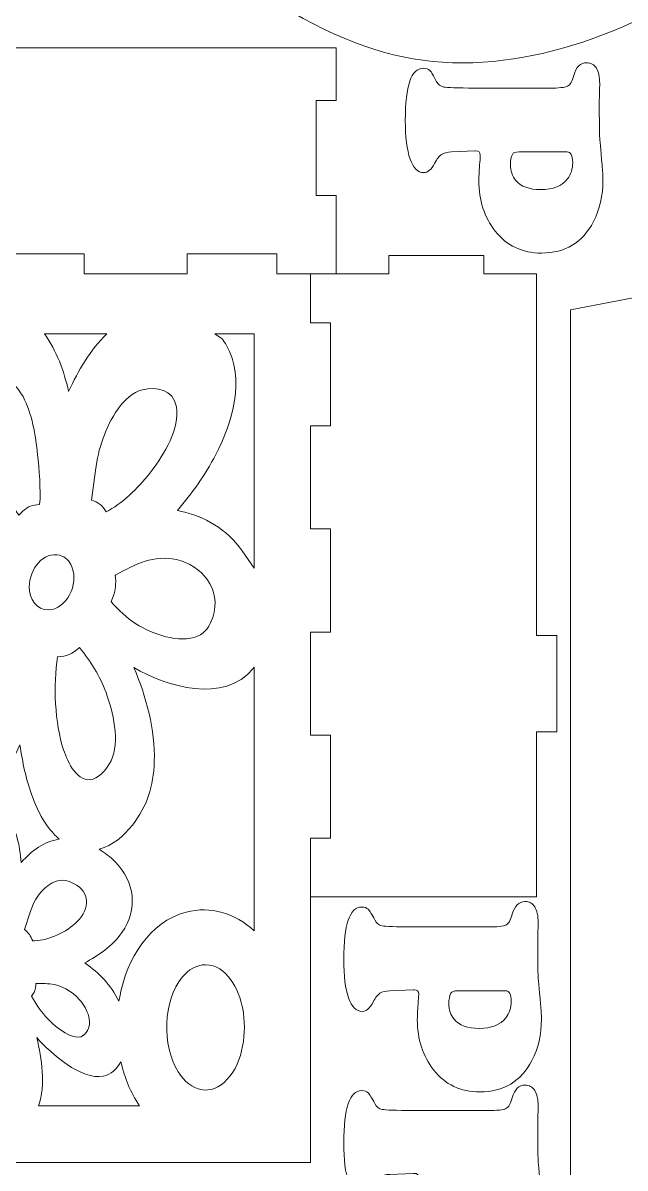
# Model space of a CAD drawing. Header units: centimetres. Extents: x -59 to 59, y -29 to 29.
# Drawn here: x 27.49 to 34.99, y -7 to 7.28 of the extents above; entities that cross this region are included whole.
import ezdxf

# ---------------------------------------------------------------- set-up
doc = ezdxf.new("R2010")
doc.units = ezdxf.units.CM
doc.header["$MEASUREMENT"] = 0
doc.layers.add('Camada 1', color=7, linetype='Continuous')

msp = doc.modelspace()

# ---------------------------------------------------------------- linework, layer by layer
at = {"layer": 'Camada 1', "color": 250, "lineweight": 9}
for points, knots in [([(44.87208, 9.04651), (45.82819, 9.51826), (46.94647, 9.81469), (48.06476, 10.11115), (48.06476, 10.11115), (48.06476, 10.11115), (49.06475, 10.30105), (49.06475, 10.30105), (49.06475, 10.30105), (49.06475, 10.30105), (49.06475, 29.10275), (49.06475, 29.10275), (49.06475, 29.10275), (49.06475, 29.10275), (24.06474, 29.10275), (24.06474, 29.10275), (24.06474, 29.10275), (24.06474, 29.10275), (24.06474, 10.30105), (24.06474, 10.30105), (24.06474, 10.30105), (24.06474, 10.30105), (25.06473, 10.11115), (25.06473, 10.11115), (25.06473, 10.11115), (26.18302, 9.81469), (27.3013, 9.51826), (28.25741, 9.04651), (28.25741, 9.04651), (29.21352, 8.57475), (30.00745, 7.92769), (30.71826, 7.49258), (30.71826, 7.49258), (31.42908, 7.05747), (32.0568, 6.83431), (32.71904, 6.79156), (32.71904, 6.79156), (33.38125, 6.74882), (34.07798, 6.88647), (34.72469, 7.13647), (34.72469, 7.13647), (35.37139, 7.38647), (35.96807, 7.74882), (36.56474, 8.11115), (36.56474, 8.11115), (37.16141, 7.74882), (37.7581, 7.38647), (38.4048, 7.13647), (38.4048, 7.13647), (39.05151, 6.88647), (39.74824, 6.74882), (40.41045, 6.79156), (40.41045, 6.79156), (41.0727, 6.83431), (41.70041, 7.05747), (42.41123, 7.49258), (42.41123, 7.49258), (43.12204, 7.92769), (43.91598, 8.57475), (44.87208, 9.04651)], [0, 0, 0, 0, 0.0625, 0.0625, 0.0625, 0.0625, 0.125, 0.125, 0.125, 0.125, 0.1875, 0.1875, 0.1875, 0.1875, 0.25, 0.25, 0.25, 0.25, 0.3125, 0.3125, 0.3125, 0.3125, 0.375, 0.375, 0.375, 0.375, 0.4375, 0.4375, 0.4375, 0.4375, 0.5, 0.5, 0.5, 0.5, 0.5625, 0.5625, 0.5625, 0.5625, 0.625, 0.625, 0.625, 0.625, 0.6875, 0.6875, 0.6875, 0.6875, 0.75, 0.75, 0.75, 0.75, 0.8125, 0.8125, 0.8125, 0.8125, 0.875, 0.875, 0.875, 0.875, 1, 1, 1, 1]), ([(38.50416, 4.96058), (37.54805, 4.48883), (36.42977, 4.1924), (35.31148, 3.89594), (35.31148, 3.89594), (35.31148, 3.89594), (34.31149, 3.70604), (34.31149, 3.70604), (34.31149, 3.70604), (34.31149, 3.70604), (34.31149, -15.09566), (34.31149, -15.09566), (34.31149, -15.09566), (34.31149, -15.09566), (59.3115, -15.09566), (59.3115, -15.09566), (59.3115, -15.09566), (59.3115, -15.09566), (59.3115, 3.70604), (59.3115, 3.70604), (59.3115, 3.70604), (59.3115, 3.70604), (58.31151, 3.89594), (58.31151, 3.89594), (58.31151, 3.89594), (57.19322, 4.1924), (56.07494, 4.48883), (55.11883, 4.96058), (55.11883, 4.96058), (54.16272, 5.43234), (53.36879, 6.0794), (52.65798, 6.51451), (52.65798, 6.51451), (51.94716, 6.94962), (51.31944, 7.17278), (50.6572, 7.21553), (50.6572, 7.21553), (49.99499, 7.25827), (49.29826, 7.12062), (48.65155, 6.87062), (48.65155, 6.87062), (48.00485, 6.62062), (47.40817, 6.25827), (46.8115, 5.89594), (46.8115, 5.89594), (46.21483, 6.25827), (45.61814, 6.62062), (44.97144, 6.87062), (44.97144, 6.87062), (44.32473, 7.12062), (43.628, 7.25827), (42.96579, 7.21553), (42.96579, 7.21553), (42.30354, 7.17278), (41.67583, 6.94962), (40.96501, 6.51451), (40.96501, 6.51451), (40.2542, 6.0794), (39.46026, 5.43234), (38.50416, 4.96058)], [0, 0, 0, 0, 0.0625, 0.0625, 0.0625, 0.0625, 0.125, 0.125, 0.125, 0.125, 0.1875, 0.1875, 0.1875, 0.1875, 0.25, 0.25, 0.25, 0.25, 0.3125, 0.3125, 0.3125, 0.3125, 0.375, 0.375, 0.375, 0.375, 0.4375, 0.4375, 0.4375, 0.4375, 0.5, 0.5, 0.5, 0.5, 0.5625, 0.5625, 0.5625, 0.5625, 0.625, 0.625, 0.625, 0.625, 0.6875, 0.6875, 0.6875, 0.6875, 0.75, 0.75, 0.75, 0.75, 0.8125, 0.8125, 0.8125, 0.8125, 0.875, 0.875, 0.875, 0.875, 1, 1, 1, 1]), ([(31.3908, 4.47289), (31.3908, 4.47289), (31.3908, 5.13152), (31.3908, 5.13152), (31.3908, 5.13152), (31.3908, 5.13152), (31.1408, 5.13152), (31.1408, 5.13152), (31.1408, 5.13152), (31.1408, 5.13152), (31.1408, 6.31465), (31.1408, 6.31465), (31.1408, 6.31465), (31.1408, 6.31465), (31.3908, 6.31465), (31.3908, 6.31465), (31.3908, 6.31465), (31.3908, 6.31465), (31.3908, 6.97329), (31.3908, 6.97329)], [0, 0, 0, 0, 0.16666667, 0.16666667, 0.16666667, 0.16666667, 0.33333333, 0.33333333, 0.33333333, 0.33333333, 0.5, 0.5, 0.5, 0.5, 0.66666667, 0.66666667, 0.66666667, 0.66666667, 1, 1, 1, 1]), ([(33.11938, 6.46919), (33.11938, 6.46919), (34.04718, 6.46919), (34.04718, 6.46919), (34.04718, 6.46919), (34.16698, 6.46919), (34.24344, 6.47701), (34.27536, 6.49388), (34.27536, 6.49388), (34.30787, 6.51013), (34.33436, 6.55468), (34.35423, 6.62754), (34.35423, 6.62754), (34.38433, 6.73349), (34.43732, 6.78648), (34.51257, 6.78648), (34.51257, 6.78648), (34.56556, 6.78648), (34.60649, 6.7642), (34.63479, 6.71965), (34.63479, 6.71965), (34.66248, 6.6745), (34.67693, 6.61007), (34.67693, 6.52518), (34.67693, 6.52518), (34.67693, 6.49688), (34.67513, 6.42705), (34.67151, 6.31566), (34.67151, 6.31566), (34.67151, 6.31566), (34.67151, 6.20969), (34.67151, 6.20969), (34.67151, 6.20969), (34.67272, 6.01462), (34.67393, 5.90023), (34.67574, 5.86651), (34.67574, 5.86651), (34.67754, 5.8328), (34.68777, 5.71359), (34.70704, 5.50769), (34.70704, 5.50769), (34.71367, 5.43965), (34.71728, 5.37703), (34.71728, 5.32044), (34.71728, 5.32044), (34.71728, 5.12777), (34.67814, 4.95618), (34.59927, 4.80567), (34.59927, 4.80567), (34.46261, 4.54317), (34.24646, 4.41251), (33.95024, 4.41251), (33.95024, 4.41251), (33.71001, 4.41251), (33.51796, 4.50403), (33.37346, 4.68767), (33.37346, 4.68767), (33.238, 4.86045), (33.17055, 5.06937), (33.17055, 5.31562), (33.17055, 5.31562), (33.17055, 5.37764), (33.17478, 5.4541), (33.1826, 5.54441), (33.1826, 5.54441), (33.18621, 5.59258), (33.18802, 5.62267), (33.18802, 5.63472), (33.18802, 5.63472), (33.18802, 5.66844), (33.16875, 5.68589), (33.12962, 5.68589), (33.12962, 5.68589), (33.12962, 5.68589), (33.11938, 5.68589), (33.11938, 5.68589), (33.11938, 5.68589), (33.11938, 5.68589), (32.82979, 5.67325), (32.82979, 5.67325), (32.82979, 5.67325), (32.7738, 5.67084), (32.73164, 5.6606), (32.70395, 5.64254), (32.70395, 5.64254), (32.67626, 5.62448), (32.64796, 5.58716), (32.61846, 5.53056), (32.61846, 5.53056), (32.57752, 5.4541), (32.53236, 5.41617), (32.48419, 5.41617), (32.48419, 5.41617), (32.41014, 5.41617), (32.35295, 5.47216), (32.31322, 5.58535), (32.31322, 5.58535), (32.27348, 5.69794), (32.253, 5.85809), (32.253, 6.06519), (32.253, 6.06519), (32.253, 6.49989), (32.32767, 6.71785), (32.47758, 6.71785), (32.47758, 6.71785), (32.5125, 6.71785), (32.53959, 6.7082), (32.55825, 6.68955), (32.55825, 6.68955), (32.57692, 6.67027), (32.60402, 6.62633), (32.63953, 6.55709), (32.63953, 6.55709), (32.66181, 6.51494), (32.69312, 6.49026), (32.73285, 6.48304), (32.73285, 6.48304), (32.77319, 6.47582), (32.90204, 6.47099), (33.11938, 6.46919)], [0, 0, 0, 0, 0.03225806, 0.03225806, 0.03225806, 0.03225806, 0.06451613, 0.06451613, 0.06451613, 0.06451613, 0.09677419, 0.09677419, 0.09677419, 0.09677419, 0.12903226, 0.12903226, 0.12903226, 0.12903226, 0.16129032, 0.16129032, 0.16129032, 0.16129032, 0.19354839, 0.19354839, 0.19354839, 0.19354839, 0.22580645, 0.22580645, 0.22580645, 0.22580645, 0.25806452, 0.25806452, 0.25806452, 0.25806452, 0.29032258, 0.29032258, 0.29032258, 0.29032258, 0.32258065, 0.32258065, 0.32258065, 0.32258065, 0.35483871, 0.35483871, 0.35483871, 0.35483871, 0.38709677, 0.38709677, 0.38709677, 0.38709677, 0.41935484, 0.41935484, 0.41935484, 0.41935484, 0.4516129, 0.4516129, 0.4516129, 0.4516129, 0.48387097, 0.48387097, 0.48387097, 0.48387097, 0.51612903, 0.51612903, 0.51612903, 0.51612903, 0.5483871, 0.5483871, 0.5483871, 0.5483871, 0.58064516, 0.58064516, 0.58064516, 0.58064516, 0.61290323, 0.61290323, 0.61290323, 0.61290323, 0.64516129, 0.64516129, 0.64516129, 0.64516129, 0.67741935, 0.67741935, 0.67741935, 0.67741935, 0.70967742, 0.70967742, 0.70967742, 0.70967742, 0.74193548, 0.74193548, 0.74193548, 0.74193548, 0.77419355, 0.77419355, 0.77419355, 0.77419355, 0.80645161, 0.80645161, 0.80645161, 0.80645161, 0.83870968, 0.83870968, 0.83870968, 0.83870968, 0.87096774, 0.87096774, 0.87096774, 0.87096774, 0.90322581, 0.90322581, 0.90322581, 0.90322581, 0.93548387, 0.93548387, 0.93548387, 0.93548387, 1, 1, 1, 1]), ([(34.27115, 5.67325), (34.27115, 5.67325), (33.67149, 5.67325), (33.67149, 5.67325), (33.67149, 5.67325), (33.62572, 5.67325), (33.59803, 5.66362), (33.5884, 5.64315), (33.5884, 5.64315), (33.57214, 5.60943), (33.56371, 5.56668), (33.56371, 5.51491), (33.56371, 5.51491), (33.56371, 5.43724), (33.58538, 5.37161), (33.62933, 5.31863), (33.62933, 5.31863), (33.69135, 5.24217), (33.79611, 5.20424), (33.94301, 5.20424), (33.94301, 5.20424), (34.09594, 5.20424), (34.20672, 5.24879), (34.27476, 5.3385), (34.27476, 5.3385), (34.31811, 5.39449), (34.33978, 5.46313), (34.33978, 5.5426), (34.33978, 5.5426), (34.33978, 5.6299), (34.3169, 5.67325), (34.27115, 5.67325)], [0, 0, 0, 0, 0.11111111, 0.11111111, 0.11111111, 0.11111111, 0.22222222, 0.22222222, 0.22222222, 0.22222222, 0.33333333, 0.33333333, 0.33333333, 0.33333333, 0.44444444, 0.44444444, 0.44444444, 0.44444444, 0.55555556, 0.55555556, 0.55555556, 0.55555556, 0.66666667, 0.66666667, 0.66666667, 0.66666667, 0.77777778, 0.77777778, 0.77777778, 0.77777778, 1, 1, 1, 1]), ([(30.65236, 4.40289), (30.65236, 4.40289), (30.65236, 4.15292), (30.65236, 4.15292), (30.65236, 4.15292), (30.65236, 4.15292), (31.3908, 4.15292), (31.3908, 4.15292), (31.3908, 4.15292), (31.3908, 4.15292), (31.3908, 4.47289), (31.3908, 4.47289)], [0, 0, 0, 0, 0.25, 0.25, 0.25, 0.25, 0.5, 0.5, 0.5, 0.5, 1, 1, 1, 1]), ([(10.24805, 4.40289), (10.24805, 4.40289), (10.24805, 4.15292), (10.24805, 4.15292), (10.24805, 4.15292), (10.24805, 4.15292), (11.53362, 4.15292), (11.53362, 4.15292), (11.53362, 4.15292), (11.53362, 4.15292), (11.53362, 4.40289), (11.53362, 4.40289), (11.53362, 4.40289), (11.53362, 4.40289), (12.81971, 4.40289), (12.81971, 4.40289), (12.81971, 4.40289), (12.81971, 4.40289), (12.81971, 4.15292), (12.81971, 4.15292), (12.81971, 4.15292), (12.81971, 4.15292), (14.10527, 4.15292), (14.10527, 4.15292), (14.10527, 4.15292), (14.10527, 4.15292), (14.10527, 4.40289), (14.10527, 4.40289), (14.10527, 4.40289), (14.10527, 4.40289), (15.39083, 4.40289), (15.39083, 4.40289), (15.39083, 4.40289), (15.39083, 4.40289), (15.39083, 4.15292), (15.39083, 4.15292), (15.39083, 4.15292), (15.39083, 4.15292), (16.6764, 4.15292), (16.6764, 4.15292), (16.6764, 4.15292), (16.6764, 4.15292), (16.6764, 4.40289), (16.6764, 4.40289), (16.6764, 4.40289), (16.6764, 4.40289), (17.96248, 4.40289), (17.96248, 4.40289), (17.96248, 4.40289), (17.96248, 4.40289), (17.96248, 4.15292), (17.96248, 4.15292), (17.96248, 4.15292), (17.96248, 4.15292), (19.24805, 4.15292), (19.24805, 4.15292), (19.24805, 4.15292), (19.24805, 4.15292), (19.24805, 4.40289), (19.24805, 4.40289), (19.24805, 4.40289), (19.24805, 4.40289), (20.53362, 4.40289), (20.53362, 4.40289), (20.53362, 4.40289), (20.53362, 4.40289), (20.53362, 4.15292), (20.53362, 4.15292), (20.53362, 4.15292), (20.53362, 4.15292), (21.81919, 4.15292), (21.81919, 4.15292), (21.81919, 4.15292), (21.81919, 4.15292), (21.81919, 4.40289), (21.81919, 4.40289), (21.81919, 4.40289), (21.81919, 4.40289), (23.10527, 4.40289), (23.10527, 4.40289), (23.10527, 4.40289), (23.10527, 4.40289), (23.10527, 4.15292), (23.10527, 4.15292), (23.10527, 4.15292), (23.10527, 4.15292), (24.39084, 4.15292), (24.39084, 4.15292), (24.39084, 4.15292), (24.39084, 4.15292), (24.39084, 4.40289), (24.39084, 4.40289), (24.39084, 4.40289), (24.39084, 4.40289), (25.6764, 4.40289), (25.6764, 4.40289), (25.6764, 4.40289), (25.6764, 4.40289), (25.6764, 4.15292), (25.6764, 4.15292), (25.6764, 4.15292), (25.6764, 4.15292), (26.96197, 4.15292), (26.96197, 4.15292), (26.96197, 4.15292), (26.96197, 4.15292), (26.96197, 4.40289), (26.96197, 4.40289), (26.96197, 4.40289), (26.96197, 4.40289), (28.24804, 4.40289), (28.24804, 4.40289), (28.24804, 4.40289), (28.24804, 4.40289), (28.24804, 4.15292), (28.24804, 4.15292), (28.24804, 4.15292), (28.24804, 4.15292), (29.53362, 4.15292), (29.53362, 4.15292), (29.53362, 4.15292), (29.53362, 4.15292), (29.53362, 4.40289), (29.53362, 4.40289)], [0, 0, 0, 0, 0.03125, 0.03125, 0.03125, 0.03125, 0.0625, 0.0625, 0.0625, 0.0625, 0.09375, 0.09375, 0.09375, 0.09375, 0.125, 0.125, 0.125, 0.125, 0.15625, 0.15625, 0.15625, 0.15625, 0.1875, 0.1875, 0.1875, 0.1875, 0.21875, 0.21875, 0.21875, 0.21875, 0.25, 0.25, 0.25, 0.25, 0.28125, 0.28125, 0.28125, 0.28125, 0.3125, 0.3125, 0.3125, 0.3125, 0.34375, 0.34375, 0.34375, 0.34375, 0.375, 0.375, 0.375, 0.375, 0.40625, 0.40625, 0.40625, 0.40625, 0.4375, 0.4375, 0.4375, 0.4375, 0.46875, 0.46875, 0.46875, 0.46875, 0.5, 0.5, 0.5, 0.5, 0.53125, 0.53125, 0.53125, 0.53125, 0.5625, 0.5625, 0.5625, 0.5625, 0.59375, 0.59375, 0.59375, 0.59375, 0.625, 0.625, 0.625, 0.625, 0.65625, 0.65625, 0.65625, 0.65625, 0.6875, 0.6875, 0.6875, 0.6875, 0.71875, 0.71875, 0.71875, 0.71875, 0.75, 0.75, 0.75, 0.75, 0.78125, 0.78125, 0.78125, 0.78125, 0.8125, 0.8125, 0.8125, 0.8125, 0.84375, 0.84375, 0.84375, 0.84375, 0.875, 0.875, 0.875, 0.875, 0.90625, 0.90625, 0.90625, 0.90625, 0.9375, 0.9375, 0.9375, 0.9375, 1, 1, 1, 1]), ([(33.23256, 4.15292), (33.23256, 4.15292), (33.23256, 4.38292), (33.23256, 4.38292), (33.23256, 4.38292), (33.23256, 4.38292), (32.04943, 4.38292), (32.04943, 4.38292), (32.04943, 4.38292), (32.04943, 4.38292), (32.04943, 4.15292), (32.04943, 4.15292), (32.04943, 4.15292), (32.04943, 4.15292), (31.3908, 4.15292), (31.3908, 4.15292)], [0, 0, 0, 0, 0.2, 0.2, 0.2, 0.2, 0.4, 0.4, 0.4, 0.4, 0.6, 0.6, 0.6, 0.6, 1, 1, 1, 1]), ([(8.71075, 4.15292), (8.71075, 4.15292), (8.71075, 3.54479), (8.71075, 3.54479), (8.71075, 3.54479), (8.71075, 3.54479), (8.46078, 3.54479), (8.46078, 3.54479), (8.46078, 3.54479), (8.46078, 3.54479), (8.46078, 2.25923), (8.46078, 2.25923), (8.46078, 2.25923), (8.46078, 2.25923), (8.71075, 2.25923), (8.71075, 2.25923), (8.71075, 2.25923), (8.71075, 2.25923), (8.71075, 0.97365), (8.71075, 0.97365), (8.71075, 0.97365), (8.71075, 0.97365), (8.46078, 0.97365), (8.46078, 0.97365), (8.46078, 0.97365), (8.46078, 0.97365), (8.46078, -0.31242), (8.46078, -0.31242), (8.46078, -0.31242), (8.46078, -0.31242), (8.71075, -0.31242), (8.71075, -0.31242), (8.71075, -0.31242), (8.71075, -0.31242), (8.71075, -1.598), (8.71075, -1.598), (8.71075, -1.598), (8.71075, -1.598), (8.46078, -1.598), (8.46078, -1.598), (8.46078, -1.598), (8.46078, -1.598), (8.46078, -2.88408), (8.46078, -2.88408), (8.46078, -2.88408), (8.46078, -2.88408), (8.71075, -2.88408), (8.71075, -2.88408), (8.71075, -2.88408), (8.71075, -2.88408), (8.71075, -6.92629), (8.71075, -6.92629), (8.71075, -6.92629), (8.71075, -6.92629), (31.07083, -6.92629), (31.07083, -6.92629), (31.07083, -6.92629), (31.07083, -6.92629), (31.07083, -2.88408), (31.07083, -2.88408), (31.07083, -2.88408), (31.07083, -2.88408), (31.3208, -2.88408), (31.3208, -2.88408), (31.3208, -2.88408), (31.3208, -2.88408), (31.3208, -1.598), (31.3208, -1.598), (31.3208, -1.598), (31.3208, -1.598), (31.07083, -1.598), (31.07083, -1.598), (31.07083, -1.598), (31.07083, -1.598), (31.07083, -0.31242), (31.07083, -0.31242), (31.07083, -0.31242), (31.07083, -0.31242), (31.3208, -0.31242), (31.3208, -0.31242), (31.3208, -0.31242), (31.3208, -0.31242), (31.3208, 0.97365), (31.3208, 0.97365), (31.3208, 0.97365), (31.3208, 0.97365), (31.07083, 0.97365), (31.07083, 0.97365), (31.07083, 0.97365), (31.07083, 0.97365), (31.07083, 2.25923), (31.07083, 2.25923), (31.07083, 2.25923), (31.07083, 2.25923), (31.3208, 2.25923), (31.3208, 2.25923), (31.3208, 2.25923), (31.3208, 2.25923), (31.3208, 3.54479), (31.3208, 3.54479), (31.3208, 3.54479), (31.3208, 3.54479), (31.07083, 3.54479), (31.07083, 3.54479), (31.07083, 3.54479), (31.07083, 3.54479), (31.07083, 4.15292), (31.07083, 4.15292)], [0, 0, 0, 0, 0.03571429, 0.03571429, 0.03571429, 0.03571429, 0.07142857, 0.07142857, 0.07142857, 0.07142857, 0.10714286, 0.10714286, 0.10714286, 0.10714286, 0.14285714, 0.14285714, 0.14285714, 0.14285714, 0.17857143, 0.17857143, 0.17857143, 0.17857143, 0.21428571, 0.21428571, 0.21428571, 0.21428571, 0.25, 0.25, 0.25, 0.25, 0.28571429, 0.28571429, 0.28571429, 0.28571429, 0.32142857, 0.32142857, 0.32142857, 0.32142857, 0.35714286, 0.35714286, 0.35714286, 0.35714286, 0.39285714, 0.39285714, 0.39285714, 0.39285714, 0.42857143, 0.42857143, 0.42857143, 0.42857143, 0.46428571, 0.46428571, 0.46428571, 0.46428571, 0.5, 0.5, 0.5, 0.5, 0.53571429, 0.53571429, 0.53571429, 0.53571429, 0.57142857, 0.57142857, 0.57142857, 0.57142857, 0.60714286, 0.60714286, 0.60714286, 0.60714286, 0.64285714, 0.64285714, 0.64285714, 0.64285714, 0.67857143, 0.67857143, 0.67857143, 0.67857143, 0.71428571, 0.71428571, 0.71428571, 0.71428571, 0.75, 0.75, 0.75, 0.75, 0.78571429, 0.78571429, 0.78571429, 0.78571429, 0.82142857, 0.82142857, 0.82142857, 0.82142857, 0.85714286, 0.85714286, 0.85714286, 0.85714286, 0.89285714, 0.89285714, 0.89285714, 0.89285714, 0.92857143, 0.92857143, 0.92857143, 0.92857143, 1, 1, 1, 1]), ([(33.23256, 4.15292), (33.23256, 4.15292), (33.8908, 4.15292), (33.8908, 4.15292), (33.8908, 4.15292), (33.8908, 4.15292), (33.8908, -0.35521), (33.8908, -0.35521), (33.8908, -0.35521), (33.8908, -0.35521), (34.14077, -0.35521), (34.14077, -0.35521), (34.14077, -0.35521), (34.14077, -0.35521), (34.14077, -1.55522), (34.14077, -1.55522), (34.14077, -1.55522), (34.14077, -1.55522), (33.8908, -1.55522), (33.8908, -1.55522), (33.8908, -1.55522), (33.8908, -1.55522), (33.8908, -3.61213), (33.8908, -3.61213)], [0, 0, 0, 0, 0.14285714, 0.14285714, 0.14285714, 0.14285714, 0.28571429, 0.28571429, 0.28571429, 0.28571429, 0.42857143, 0.42857143, 0.42857143, 0.42857143, 0.57142857, 0.57142857, 0.57142857, 0.57142857, 0.71428571, 0.71428571, 0.71428571, 0.71428571, 1, 1, 1, 1]), ([(32.352, -3.9896), (32.352, -3.9896), (33.2798, -3.9896), (33.2798, -3.9896), (33.2798, -3.9896), (33.3996, -3.9896), (33.47606, -3.98178), (33.50798, -3.96491), (33.50798, -3.96491), (33.54049, -3.94866), (33.56698, -3.90411), (33.58685, -3.83125), (33.58685, -3.83125), (33.61695, -3.7253), (33.66994, -3.67231), (33.74519, -3.67231), (33.74519, -3.67231), (33.79818, -3.67231), (33.83911, -3.69459), (33.86741, -3.73914), (33.86741, -3.73914), (33.8951, -3.78429), (33.90955, -3.84872), (33.90955, -3.93361), (33.90955, -3.93361), (33.90955, -3.96191), (33.90775, -4.03174), (33.90413, -4.14313), (33.90413, -4.14313), (33.90413, -4.14313), (33.90413, -4.2491), (33.90413, -4.2491), (33.90413, -4.2491), (33.90534, -4.44417), (33.90655, -4.55856), (33.90836, -4.59228), (33.90836, -4.59228), (33.91016, -4.62599), (33.92039, -4.7452), (33.93966, -4.9511), (33.93966, -4.9511), (33.94629, -5.01914), (33.9499, -5.08176), (33.9499, -5.13835), (33.9499, -5.13835), (33.9499, -5.33102), (33.91076, -5.50261), (33.83189, -5.65312), (33.83189, -5.65312), (33.69523, -5.91562), (33.47908, -6.04628), (33.18286, -6.04628), (33.18286, -6.04628), (32.94263, -6.04628), (32.75058, -5.95476), (32.60608, -5.77112), (32.60608, -5.77112), (32.47062, -5.59834), (32.40317, -5.38942), (32.40317, -5.14317), (32.40317, -5.14317), (32.40317, -5.08115), (32.4074, -5.00469), (32.41522, -4.91438), (32.41522, -4.91438), (32.41883, -4.86621), (32.42064, -4.83612), (32.42064, -4.82407), (32.42064, -4.82407), (32.42064, -4.79035), (32.40137, -4.7729), (32.36224, -4.7729), (32.36224, -4.7729), (32.36224, -4.7729), (32.352, -4.7729), (32.352, -4.7729), (32.352, -4.7729), (32.352, -4.7729), (32.06241, -4.78554), (32.06241, -4.78554), (32.06241, -4.78554), (32.00642, -4.78795), (31.96426, -4.79819), (31.93657, -4.81625), (31.93657, -4.81625), (31.90888, -4.83431), (31.88058, -4.87163), (31.85108, -4.92823), (31.85108, -4.92823), (31.81014, -5.00469), (31.76498, -5.04262), (31.71681, -5.04262), (31.71681, -5.04262), (31.64276, -5.04262), (31.58557, -4.98663), (31.54584, -4.87344), (31.54584, -4.87344), (31.5061, -4.76085), (31.48562, -4.6007), (31.48562, -4.3936), (31.48562, -4.3936), (31.48562, -3.9589), (31.56029, -3.74094), (31.7102, -3.74094), (31.7102, -3.74094), (31.74512, -3.74094), (31.77221, -3.75059), (31.79087, -3.76924), (31.79087, -3.76924), (31.80954, -3.78852), (31.83664, -3.83246), (31.87215, -3.9017), (31.87215, -3.9017), (31.89443, -3.94385), (31.92574, -3.96853), (31.96547, -3.97575), (31.96547, -3.97575), (32.00581, -3.98297), (32.13466, -3.9878), (32.352, -3.9896)], [0, 0, 0, 0, 0.03225806, 0.03225806, 0.03225806, 0.03225806, 0.06451613, 0.06451613, 0.06451613, 0.06451613, 0.09677419, 0.09677419, 0.09677419, 0.09677419, 0.12903226, 0.12903226, 0.12903226, 0.12903226, 0.16129032, 0.16129032, 0.16129032, 0.16129032, 0.19354839, 0.19354839, 0.19354839, 0.19354839, 0.22580645, 0.22580645, 0.22580645, 0.22580645, 0.25806452, 0.25806452, 0.25806452, 0.25806452, 0.29032258, 0.29032258, 0.29032258, 0.29032258, 0.32258065, 0.32258065, 0.32258065, 0.32258065, 0.35483871, 0.35483871, 0.35483871, 0.35483871, 0.38709677, 0.38709677, 0.38709677, 0.38709677, 0.41935484, 0.41935484, 0.41935484, 0.41935484, 0.4516129, 0.4516129, 0.4516129, 0.4516129, 0.48387097, 0.48387097, 0.48387097, 0.48387097, 0.51612903, 0.51612903, 0.51612903, 0.51612903, 0.5483871, 0.5483871, 0.5483871, 0.5483871, 0.58064516, 0.58064516, 0.58064516, 0.58064516, 0.61290323, 0.61290323, 0.61290323, 0.61290323, 0.64516129, 0.64516129, 0.64516129, 0.64516129, 0.67741935, 0.67741935, 0.67741935, 0.67741935, 0.70967742, 0.70967742, 0.70967742, 0.70967742, 0.74193548, 0.74193548, 0.74193548, 0.74193548, 0.77419355, 0.77419355, 0.77419355, 0.77419355, 0.80645161, 0.80645161, 0.80645161, 0.80645161, 0.83870968, 0.83870968, 0.83870968, 0.83870968, 0.87096774, 0.87096774, 0.87096774, 0.87096774, 0.90322581, 0.90322581, 0.90322581, 0.90322581, 0.93548387, 0.93548387, 0.93548387, 0.93548387, 1, 1, 1, 1]), ([(33.50377, -4.78554), (33.50377, -4.78554), (32.90411, -4.78554), (32.90411, -4.78554), (32.90411, -4.78554), (32.85834, -4.78554), (32.83065, -4.79517), (32.82102, -4.81564), (32.82102, -4.81564), (32.80476, -4.84936), (32.79633, -4.89211), (32.79633, -4.94388), (32.79633, -4.94388), (32.79633, -5.02155), (32.818, -5.08718), (32.86195, -5.14016), (32.86195, -5.14016), (32.92397, -5.21662), (33.02873, -5.25455), (33.17563, -5.25455), (33.17563, -5.25455), (33.32856, -5.25455), (33.43934, -5.21), (33.50738, -5.12029), (33.50738, -5.12029), (33.55073, -5.0643), (33.5724, -4.99566), (33.5724, -4.91619), (33.5724, -4.91619), (33.5724, -4.82889), (33.54952, -4.78554), (33.50377, -4.78554)], [0, 0, 0, 0, 0.11111111, 0.11111111, 0.11111111, 0.11111111, 0.22222222, 0.22222222, 0.22222222, 0.22222222, 0.33333333, 0.33333333, 0.33333333, 0.33333333, 0.44444444, 0.44444444, 0.44444444, 0.44444444, 0.55555556, 0.55555556, 0.55555556, 0.55555556, 0.66666667, 0.66666667, 0.66666667, 0.66666667, 0.77777778, 0.77777778, 0.77777778, 0.77777778, 1, 1, 1, 1]), ([(32.352, -6.27825), (32.352, -6.27825), (33.2798, -6.27825), (33.2798, -6.27825), (33.2798, -6.27825), (33.3996, -6.27825), (33.47606, -6.27043), (33.50798, -6.25356), (33.50798, -6.25356), (33.54049, -6.23731), (33.56698, -6.19276), (33.58685, -6.1199), (33.58685, -6.1199), (33.61695, -6.01395), (33.66994, -5.96096), (33.74519, -5.96096), (33.74519, -5.96096), (33.79818, -5.96096), (33.83911, -5.98324), (33.86741, -6.02779), (33.86741, -6.02779), (33.8951, -6.07294), (33.90955, -6.13737), (33.90955, -6.22226), (33.90955, -6.22226), (33.90955, -6.25056), (33.90775, -6.32039), (33.90413, -6.43178), (33.90413, -6.43178), (33.90413, -6.43178), (33.90413, -6.53775), (33.90413, -6.53775), (33.90413, -6.53775), (33.90534, -6.73282), (33.90655, -6.84721), (33.90836, -6.88093), (33.90836, -6.88093), (33.91016, -6.91464), (33.92039, -7.03385), (33.93966, -7.23975), (33.93966, -7.23975), (33.94629, -7.30779), (33.9499, -7.37041), (33.9499, -7.427), (33.9499, -7.427), (33.9499, -7.61967), (33.91076, -7.79126), (33.83189, -7.94177), (33.83189, -7.94177), (33.69523, -8.20427), (33.47908, -8.33493), (33.18286, -8.33493), (33.18286, -8.33493), (32.94263, -8.33493), (32.75058, -8.24341), (32.60608, -8.05977), (32.60608, -8.05977), (32.47062, -7.88699), (32.40317, -7.67807), (32.40317, -7.43182), (32.40317, -7.43182), (32.40317, -7.3698), (32.4074, -7.29334), (32.41522, -7.20303), (32.41522, -7.20303), (32.41883, -7.15486), (32.42064, -7.12477), (32.42064, -7.11272), (32.42064, -7.11272), (32.42064, -7.079), (32.40137, -7.06155), (32.36224, -7.06155), (32.36224, -7.06155), (32.36224, -7.06155), (32.352, -7.06155), (32.352, -7.06155), (32.352, -7.06155), (32.352, -7.06155), (32.06241, -7.07419), (32.06241, -7.07419), (32.06241, -7.07419), (32.00642, -7.0766), (31.96426, -7.08684), (31.93657, -7.1049), (31.93657, -7.1049), (31.90888, -7.12296), (31.88058, -7.16028), (31.85108, -7.21688), (31.85108, -7.21688), (31.81014, -7.29334), (31.76498, -7.33127), (31.71681, -7.33127), (31.71681, -7.33127), (31.64276, -7.33127), (31.58557, -7.27528), (31.54584, -7.16209), (31.54584, -7.16209), (31.5061, -7.0495), (31.48562, -6.88935), (31.48562, -6.68225), (31.48562, -6.68225), (31.48562, -6.24755), (31.56029, -6.02959), (31.7102, -6.02959), (31.7102, -6.02959), (31.74512, -6.02959), (31.77221, -6.03924), (31.79087, -6.05789), (31.79087, -6.05789), (31.80954, -6.07717), (31.83664, -6.12111), (31.87215, -6.19035), (31.87215, -6.19035), (31.89443, -6.2325), (31.92574, -6.25718), (31.96547, -6.2644), (31.96547, -6.2644), (32.00581, -6.27162), (32.13466, -6.27645), (32.352, -6.27825)], [0, 0, 0, 0, 0.03225806, 0.03225806, 0.03225806, 0.03225806, 0.06451613, 0.06451613, 0.06451613, 0.06451613, 0.09677419, 0.09677419, 0.09677419, 0.09677419, 0.12903226, 0.12903226, 0.12903226, 0.12903226, 0.16129032, 0.16129032, 0.16129032, 0.16129032, 0.19354839, 0.19354839, 0.19354839, 0.19354839, 0.22580645, 0.22580645, 0.22580645, 0.22580645, 0.25806452, 0.25806452, 0.25806452, 0.25806452, 0.29032258, 0.29032258, 0.29032258, 0.29032258, 0.32258065, 0.32258065, 0.32258065, 0.32258065, 0.35483871, 0.35483871, 0.35483871, 0.35483871, 0.38709677, 0.38709677, 0.38709677, 0.38709677, 0.41935484, 0.41935484, 0.41935484, 0.41935484, 0.4516129, 0.4516129, 0.4516129, 0.4516129, 0.48387097, 0.48387097, 0.48387097, 0.48387097, 0.51612903, 0.51612903, 0.51612903, 0.51612903, 0.5483871, 0.5483871, 0.5483871, 0.5483871, 0.58064516, 0.58064516, 0.58064516, 0.58064516, 0.61290323, 0.61290323, 0.61290323, 0.61290323, 0.64516129, 0.64516129, 0.64516129, 0.64516129, 0.67741935, 0.67741935, 0.67741935, 0.67741935, 0.70967742, 0.70967742, 0.70967742, 0.70967742, 0.74193548, 0.74193548, 0.74193548, 0.74193548, 0.77419355, 0.77419355, 0.77419355, 0.77419355, 0.80645161, 0.80645161, 0.80645161, 0.80645161, 0.83870968, 0.83870968, 0.83870968, 0.83870968, 0.87096774, 0.87096774, 0.87096774, 0.87096774, 0.90322581, 0.90322581, 0.90322581, 0.90322581, 0.93548387, 0.93548387, 0.93548387, 0.93548387, 1, 1, 1, 1])]:
    msp.add_open_spline(points, degree=3, knots=knots, dxfattribs=at)
for points in [[(26.91916, 6.97329), (26.91916, 6.97329), (31.3908, 6.97329), (31.3908, 6.97329)], [(30.65236, 4.40289), (30.65236, 4.40289), (29.53362, 4.40289), (29.53362, 4.40289)]]:
    msp.add_open_spline(points, degree=3, dxfattribs=at)
at = {"layer": 'Camada 1', "color": 1, "lineweight": 9}
for points, knots in [([(28.53291, 3.40424), (28.53291, 3.40424), (27.75443, 3.40424), (27.75443, 3.40424), (27.75443, 3.40424), (27.91238, 3.19058), (27.99358, 2.94841), (28.05621, 2.6864), (28.05621, 2.6864), (28.17546, 2.94991), (28.32833, 3.20793), (28.53291, 3.40424)], [0, 0, 0, 0, 0.25, 0.25, 0.25, 0.25, 0.5, 0.5, 0.5, 0.5, 1, 1, 1, 1]), ([(30.36928, 0.48565), (30.36928, 0.48565), (30.21926, 0.70055), (30.21926, 0.70055), (30.21926, 0.70055), (30.02621, 0.97314), (29.75559, 1.13034), (29.44658, 1.19653), (29.44658, 1.19653), (29.44658, 1.19653), (29.4136, 1.20321), (29.4136, 1.20321), (29.4136, 1.20321), (29.59854, 1.42416), (29.75523, 1.63954), (29.89078, 1.89941), (29.89078, 1.89941), (30.0979, 2.29647), (30.266, 2.84544), (30.02106, 3.26738), (30.02106, 3.26738), (30.01052, 3.28554), (29.98504, 3.33042), (29.96831, 3.34191), (29.96831, 3.34191), (29.96831, 3.34191), (29.87841, 3.40414), (29.87841, 3.40414), (29.87841, 3.40414), (29.87841, 3.40414), (30.36929, 3.40424), (30.36929, 3.40424), (30.36929, 3.40424), (30.36929, 3.40424), (30.36928, 0.48565), (30.36928, 0.48565)], [0, 0, 0, 0, 0.1, 0.1, 0.1, 0.1, 0.2, 0.2, 0.2, 0.2, 0.3, 0.3, 0.3, 0.3, 0.4, 0.4, 0.4, 0.4, 0.5, 0.5, 0.5, 0.5, 0.6, 0.6, 0.6, 0.6, 0.7, 0.7, 0.7, 0.7, 0.8, 0.8, 0.8, 0.8, 1, 1, 1, 1]), ([(27.43467, 1.14373), (27.43467, 1.14373), (27.2069, 1.47206), (27.2069, 1.47206), (27.2069, 1.47206), (27.07007, 1.67289), (26.96545, 1.917), (26.92798, 2.16375), (26.92798, 2.16375), (26.90573, 2.31023), (26.90475, 2.47773), (26.97962, 2.60799), (26.97962, 2.60799), (27.13002, 2.86969), (27.33331, 2.90754), (27.48743, 2.62266), (27.48743, 2.62266), (27.59854, 2.4173), (27.64636, 2.13457), (27.66903, 1.90158), (27.66903, 1.90158), (27.68628, 1.72428), (27.71305, 1.45733), (27.69497, 1.27936), (27.69497, 1.27936), (27.59049, 1.26885), (27.56378, 1.26229), (27.4823, 1.18926), (27.4823, 1.18926), (27.4823, 1.18926), (27.43467, 1.14373), (27.43467, 1.14373)], [0, 0, 0, 0, 0.11111111, 0.11111111, 0.11111111, 0.11111111, 0.22222222, 0.22222222, 0.22222222, 0.22222222, 0.33333333, 0.33333333, 0.33333333, 0.33333333, 0.44444444, 0.44444444, 0.44444444, 0.44444444, 0.55555556, 0.55555556, 0.55555556, 0.55555556, 0.66666667, 0.66666667, 0.66666667, 0.66666667, 0.77777778, 0.77777778, 0.77777778, 0.77777778, 1, 1, 1, 1]), ([(28.34307, 1.33258), (28.34307, 1.33258), (28.39106, 1.70171), (28.39106, 1.70171), (28.39106, 1.70171), (28.41153, 1.85227), (28.43444, 1.96176), (28.48647, 2.10583), (28.48647, 2.10583), (28.56677, 2.32821), (28.73838, 2.65196), (28.97704, 2.7079), (28.97704, 2.7079), (29.14945, 2.7483), (29.36032, 2.71617), (29.39977, 2.49751), (29.39977, 2.49751), (29.44701, 2.23565), (29.24135, 1.89329), (29.09515, 1.70249), (29.09515, 1.70249), (28.95143, 1.51492), (28.75887, 1.31795), (28.55802, 1.20403), (28.55802, 1.20403), (28.55802, 1.20403), (28.52523, 1.18616), (28.52523, 1.18616), (28.52523, 1.18616), (28.47933, 1.26248), (28.42447, 1.30816), (28.34307, 1.33258)], [0, 0, 0, 0, 0.11111111, 0.11111111, 0.11111111, 0.11111111, 0.22222222, 0.22222222, 0.22222222, 0.22222222, 0.33333333, 0.33333333, 0.33333333, 0.33333333, 0.44444444, 0.44444444, 0.44444444, 0.44444444, 0.55555556, 0.55555556, 0.55555556, 0.55555556, 0.66666667, 0.66666667, 0.66666667, 0.66666667, 0.77777778, 0.77777778, 0.77777778, 0.77777778, 1, 1, 1, 1]), ([(27.94533, 0.6453), (28.01703, 0.6219), (28.0649, 0.57646), (28.09616, 0.50156), (28.09616, 0.50156), (28.18812, 0.28121), (28.0273, -0.03146), (27.80386, -0.03669), (27.80386, -0.03669), (27.65735, -0.04012), (27.5655, 0.09972), (27.56582, 0.25317), (27.56582, 0.25317), (27.56628, 0.47068), (27.74134, 0.69746), (27.94533, 0.6453)], [0, 0, 0, 0, 0.2, 0.2, 0.2, 0.2, 0.4, 0.4, 0.4, 0.4, 0.6, 0.6, 0.6, 0.6, 1, 1, 1, 1]), ([(28.6344, 0.39463), (28.64681, 0.36797), (28.64378, 0.2815), (28.64009, 0.24975), (28.64009, 0.24975), (28.63227, 0.18239), (28.61369, 0.12593), (28.58513, 0.06597), (28.58513, 0.06597), (28.68076, -0.03339), (28.78023, -0.13979), (28.89565, -0.21091), (28.89565, -0.21091), (29.09571, -0.3342), (29.43471, -0.46197), (29.66467, -0.36386), (29.66467, -0.36386), (29.76774, -0.31989), (29.81639, -0.23848), (29.85272, -0.12925), (29.85272, -0.12925), (29.97036, 0.22456), (29.71305, 0.52028), (29.39959, 0.59058), (29.39959, 0.59058), (29.11846, 0.65364), (28.88946, 0.53705), (28.64573, 0.39988), (28.64573, 0.39988), (28.64573, 0.39988), (28.6344, 0.39463), (28.6344, 0.39463)], [0, 0, 0, 0, 0.11111111, 0.11111111, 0.11111111, 0.11111111, 0.22222222, 0.22222222, 0.22222222, 0.22222222, 0.33333333, 0.33333333, 0.33333333, 0.33333333, 0.44444444, 0.44444444, 0.44444444, 0.44444444, 0.55555556, 0.55555556, 0.55555556, 0.55555556, 0.66666667, 0.66666667, 0.66666667, 0.66666667, 0.77777778, 0.77777778, 0.77777778, 0.77777778, 1, 1, 1, 1]), ([(28.19208, -0.50536), (28.10953, -0.57987), (28.02599, -0.61862), (27.91769, -0.62129), (27.91769, -0.62129), (27.86319, -0.97036), (27.88238, -1.44704), (27.99325, -1.78098), (27.99325, -1.78098), (28.04444, -1.93519), (28.16892, -2.20445), (28.36166, -2.14499), (28.36166, -2.14499), (28.4565, -2.11573), (28.54053, -2.00634), (28.58472, -1.91717), (28.58472, -1.91717), (28.70068, -1.68315), (28.60777, -1.29537), (28.52254, -1.06798), (28.52254, -1.06798), (28.4411, -0.85071), (28.33405, -0.67961), (28.19208, -0.50536)], [0, 0, 0, 0, 0.14285714, 0.14285714, 0.14285714, 0.14285714, 0.28571429, 0.28571429, 0.28571429, 0.28571429, 0.42857143, 0.42857143, 0.42857143, 0.42857143, 0.57142857, 0.57142857, 0.57142857, 0.57142857, 0.71428571, 0.71428571, 0.71428571, 0.71428571, 1, 1, 1, 1]), ([(30.36928, -0.75103), (30.36928, -0.75103), (30.36928, -4.03746), (30.36928, -4.03746), (30.36928, -4.03746), (30.13169, -3.81695), (29.82773, -3.72407), (29.52082, -3.80481), (29.52082, -3.80481), (29.06236, -3.92539), (28.78017, -4.3857), (28.69254, -4.86149), (28.69254, -4.86149), (28.69254, -4.86149), (28.6837, -4.91314), (28.6837, -4.91314), (28.6837, -4.91314), (28.57634, -4.70554), (28.44029, -4.56408), (28.2573, -4.43644), (28.2573, -4.43644), (28.43228, -4.34511), (28.59941, -4.22866), (28.71856, -4.05957), (28.71856, -4.05957), (28.92775, -3.76273), (28.87834, -3.43027), (28.63724, -3.17884), (28.63724, -3.17884), (28.57416, -3.11306), (28.51201, -3.06721), (28.43629, -3.02079), (28.43629, -3.02079), (28.6071, -2.97197), (28.73848, -2.86414), (28.85135, -2.71945), (28.85135, -2.71945), (29.03621, -2.48251), (29.11535, -2.23565), (29.12407, -1.92803), (29.12407, -1.92803), (29.13539, -1.52931), (29.0228, -1.11414), (28.86969, -0.75464), (28.86969, -0.75464), (29.27094, -0.9914), (29.99857, -1.21289), (30.35691, -0.7669), (30.35691, -0.7669), (30.35691, -0.7669), (30.36928, -0.75103), (30.36928, -0.75103)], [0, 0, 0, 0, 0.07142857, 0.07142857, 0.07142857, 0.07142857, 0.14285714, 0.14285714, 0.14285714, 0.14285714, 0.21428571, 0.21428571, 0.21428571, 0.21428571, 0.28571429, 0.28571429, 0.28571429, 0.28571429, 0.35714286, 0.35714286, 0.35714286, 0.35714286, 0.42857143, 0.42857143, 0.42857143, 0.42857143, 0.5, 0.5, 0.5, 0.5, 0.57142857, 0.57142857, 0.57142857, 0.57142857, 0.64285714, 0.64285714, 0.64285714, 0.64285714, 0.71428571, 0.71428571, 0.71428571, 0.71428571, 0.78571429, 0.78571429, 0.78571429, 0.78571429, 0.85714286, 0.85714286, 0.85714286, 0.85714286, 1, 1, 1, 1]), ([(27.04608, -2.37341), (27.14169, -2.4179), (27.21071, -2.47842), (27.27383, -2.56776), (27.27383, -2.56776), (27.39754, -2.74282), (27.44711, -2.97092), (27.46628, -3.18595), (27.46628, -3.18595), (27.59937, -3.03194), (27.74268, -2.92501), (27.93865, -2.89502), (27.93865, -2.89502), (27.77649, -2.75173), (27.67349, -2.55606), (27.59799, -2.34774), (27.59799, -2.34774), (27.52224, -2.13869), (27.48231, -1.94022), (27.44946, -1.71971), (27.44946, -1.71971), (27.33146, -1.96756), (27.21629, -2.16426), (27.04608, -2.37341)], [0, 0, 0, 0, 0.14285714, 0.14285714, 0.14285714, 0.14285714, 0.28571429, 0.28571429, 0.28571429, 0.28571429, 0.42857143, 0.42857143, 0.42857143, 0.42857143, 0.57142857, 0.57142857, 0.57142857, 0.57142857, 0.71428571, 0.71428571, 0.71428571, 0.71428571, 1, 1, 1, 1]), ([(27.50618, -4.02016), (27.50618, -4.02016), (27.57521, -3.80459), (27.57521, -3.80459), (27.57521, -3.80459), (27.62346, -3.65945), (27.71802, -3.51049), (27.85001, -3.4409), (27.85001, -3.4409), (27.9447, -3.39098), (28.02311, -3.40044), (28.11705, -3.44666), (28.11705, -3.44666), (28.33027, -3.55156), (28.32434, -3.75726), (28.16254, -3.92277), (28.16254, -3.92277), (28.03318, -4.0551), (27.81088, -4.15501), (27.63243, -4.16132), (27.63243, -4.16132), (27.63243, -4.16132), (27.60797, -4.16167), (27.60797, -4.16167), (27.60797, -4.16167), (27.58557, -4.10129), (27.55401, -4.05926), (27.50618, -4.02016)], [0, 0, 0, 0, 0.125, 0.125, 0.125, 0.125, 0.25, 0.25, 0.25, 0.25, 0.375, 0.375, 0.375, 0.375, 0.5, 0.5, 0.5, 0.5, 0.625, 0.625, 0.625, 0.625, 0.75, 0.75, 0.75, 0.75, 1, 1, 1, 1]), ([(29.76362, -4.45992), (30.02689, -4.46527), (30.17897, -4.76215), (30.22656, -5.0098), (30.22656, -5.0098), (30.28198, -5.29828), (30.23214, -5.67346), (30.03452, -5.88887), (30.03452, -5.88887), (29.8338, -6.10766), (29.57683, -6.04493), (29.421, -5.79348), (29.421, -5.79348), (29.21834, -5.46648), (29.23089, -4.90834), (29.47322, -4.61571), (29.47322, -4.61571), (29.55115, -4.52161), (29.6461, -4.46231), (29.76362, -4.45992)], [0, 0, 0, 0, 0.16666667, 0.16666667, 0.16666667, 0.16666667, 0.33333333, 0.33333333, 0.33333333, 0.33333333, 0.5, 0.5, 0.5, 0.5, 0.66666667, 0.66666667, 0.66666667, 0.66666667, 1, 1, 1, 1]), ([(27.64674, -4.6949), (27.65362, -4.71938), (27.63824, -4.77774), (27.62488, -4.80425), (27.62488, -4.80425), (27.61623, -4.82142), (27.60563, -4.83609), (27.59285, -4.84996), (27.59285, -4.84996), (27.59285, -4.84996), (27.66384, -4.96736), (27.66384, -4.96736), (27.66384, -4.96736), (27.72821, -5.068), (27.80334, -5.14929), (27.89325, -5.22409), (27.89325, -5.22409), (27.96679, -5.28528), (28.15964, -5.42853), (28.25356, -5.33132), (28.25356, -5.33132), (28.37805, -5.20249), (28.29229, -5.00881), (28.19245, -4.89664), (28.19245, -4.89664), (28.09182, -4.78359), (27.96567, -4.71524), (27.82107, -4.6992), (27.82107, -4.6992), (27.73726, -4.68991), (27.71785, -4.69814), (27.64674, -4.6949)], [0, 0, 0, 0, 0.11111111, 0.11111111, 0.11111111, 0.11111111, 0.22222222, 0.22222222, 0.22222222, 0.22222222, 0.33333333, 0.33333333, 0.33333333, 0.33333333, 0.44444444, 0.44444444, 0.44444444, 0.44444444, 0.55555556, 0.55555556, 0.55555556, 0.55555556, 0.66666667, 0.66666667, 0.66666667, 0.66666667, 0.77777778, 0.77777778, 0.77777778, 0.77777778, 1, 1, 1, 1]), ([(28.70811, -5.67203), (28.75786, -5.88014), (28.82234, -6.04158), (28.93826, -6.21757), (28.93826, -6.21757), (28.93826, -6.21757), (27.68166, -6.21757), (27.68166, -6.21757), (27.68166, -6.21757), (27.76952, -5.95392), (27.72422, -5.6345), (27.65941, -5.36916), (27.65941, -5.36916), (27.83497, -5.56674), (28.2135, -5.90149), (28.48821, -5.8494), (28.48821, -5.8494), (28.58923, -5.83025), (28.65301, -5.76117), (28.70811, -5.67203)], [0, 0, 0, 0, 0.16666667, 0.16666667, 0.16666667, 0.16666667, 0.33333333, 0.33333333, 0.33333333, 0.33333333, 0.5, 0.5, 0.5, 0.5, 0.66666667, 0.66666667, 0.66666667, 0.66666667, 1, 1, 1, 1])]:
    msp.add_open_spline(points, degree=3, knots=knots, dxfattribs=at)
at = {"layer": 'Camada 1', "color": 250, "lineweight": 20}
msp.add_open_spline([(31.07083, -3.61213), (31.07083, -3.61213), (33.8908, -3.61213), (33.8908, -3.61213)], degree=3, dxfattribs=at)

doc.saveas('drawing.dxf')
